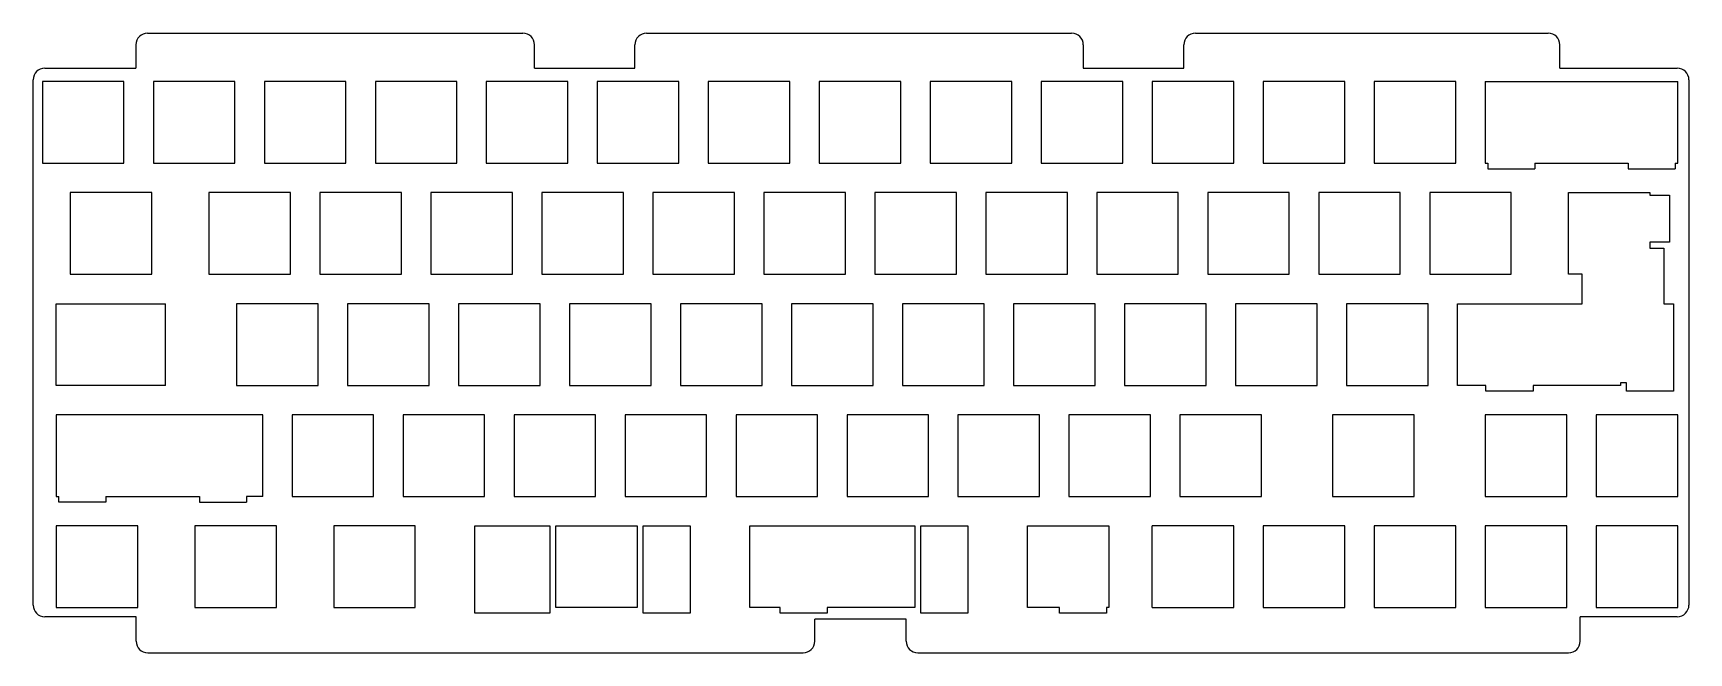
# Model space of a CAD drawing. Header units: millimetres. Extents: x -142 to 142, y -53 to 53.
import ezdxf

# ---------------------------------------------------------------- set-up
doc = ezdxf.new("R2010")
doc.units = ezdxf.units.MM
doc.layers.add('63_Univeral_PCBS', color=7, linetype='Continuous')

msp = doc.modelspace()

# ---------------------------------------------------------------- linework, layer by layer
at = {"layer": '63_Univeral_PCBS'}
for p, q in [((-122.16, 53.01), (-57.75, 53.01)), ((-36.51, 53.01), (36.45, 53.01)), ((57.7, 53.01), (118.25, 53.01)), ((-124.16, 51.01), (-124.16, 47.01)), ((-55.75, 47.01), (-55.75, 51.01)), ((-38.51, 47.01), (-38.51, 51.01)), ((38.45, 51.01), (38.45, 47.01)), ((55.7, 47.01), (55.7, 51.01)), ((120.25, 47.01), (120.25, 51.01)), ((-139.81, 47.01), (-124.16, 47.01)), ((-55.75, 47.01), (-38.51, 47.01)), ((38.45, 47.01), (55.7, 47.01)), ((120.25, 47.01), (140.4, 47.01)), ((-141.81, -45.04), (-141.81, 45.01)), ((-126.22, 44.71), (-140.22, 44.71)), ((-140.22, 44.71), (-140.22, 30.71)), ((-126.22, 30.71), (-126.22, 44.71)), ((-107.17, 44.71), (-121.17, 44.71)), ((-121.17, 44.71), (-121.17, 30.71)), ((-107.17, 30.71), (-107.17, 44.71)), ((-88.12, 44.71), (-102.12, 44.71)), ((-102.12, 44.71), (-102.12, 30.71)), ((-88.12, 30.71), (-88.12, 44.71)), ((-69.07, 44.71), (-83.07, 44.71)), ((-83.07, 44.71), (-83.07, 30.71)), ((-69.07, 30.71), (-69.07, 44.71)), ((-50.02, 44.71), (-64.02, 44.71)), ((-64.02, 44.71), (-64.02, 30.71)), ((-50.02, 30.71), (-50.02, 44.71)), ((-30.97, 44.71), (-44.97, 44.71)), ((-44.97, 44.71), (-44.97, 30.71)), ((-30.97, 30.71), (-30.97, 44.71)), ((-11.92, 44.71), (-25.92, 44.71)), ((-25.92, 44.71), (-25.92, 30.71)), ((-11.92, 30.71), (-11.92, 44.71)), ((7.13, 44.71), (-6.87, 44.71)), ((-6.87, 44.71), (-6.87, 30.71)), ((7.13, 30.71), (7.13, 44.71)), ((26.18, 44.71), (12.18, 44.71)), ((12.18, 44.71), (12.18, 30.71)), ((26.18, 30.71), (26.18, 44.71)), ((45.23, 44.71), (31.23, 44.71)), ((31.23, 44.71), (31.23, 30.71)), ((45.23, 30.71), (45.23, 44.71)), ((64.28, 44.71), (50.28, 44.71)), ((50.28, 44.71), (50.28, 30.71)), ((64.28, 30.71), (64.28, 44.71)), ((83.33, 44.71), (69.33, 44.71)), ((69.33, 44.71), (69.33, 30.71)), ((83.33, 30.71), (83.33, 44.71)), ((102.38, 44.71), (88.38, 44.71)), ((88.38, 44.71), (88.38, 30.71)), ((102.38, 30.71), (102.38, 44.71)), ((107.43, 44.71), (140.48, 44.71)), ((107.43, 44.71), (107.43, 30.71)), ((140.48, 30.71), (140.48, 44.71)), ((142.4, 45.01), (142.4, -45.04)), ((-140.22, 30.71), (-126.22, 30.71)), ((-121.17, 30.71), (-107.17, 30.71)), ((-102.12, 30.71), (-88.12, 30.71)), ((-83.07, 30.71), (-69.07, 30.71)), ((-64.02, 30.71), (-50.02, 30.71)), ((-44.97, 30.71), (-30.97, 30.71)), ((-25.92, 30.71), (-11.92, 30.71)), ((-6.87, 30.71), (7.13, 30.71)), ((12.18, 30.71), (26.18, 30.71)), ((31.23, 30.71), (45.23, 30.71)), ((50.28, 30.71), (64.28, 30.71)), ((69.33, 30.71), (83.33, 30.71)), ((88.38, 30.71), (102.38, 30.71)), ((107.43, 30.71), (107.86, 30.71)), ((107.86, 30.71), (107.86, 29.74)), ((107.86, 29.74), (115.93, 29.74)), ((115.93, 30.71), (115.93, 29.74)), ((115.93, 30.71), (131.98, 30.71)), ((131.98, 30.71), (131.98, 29.74)), ((131.98, 29.74), (140.06, 29.74)), ((140.06, 30.71), (140.06, 29.74)), ((140.06, 30.71), (140.48, 30.71)), ((-121.46, 25.66), (-135.46, 25.66)), ((-135.46, 25.66), (-135.46, 11.66)), ((-121.46, 11.66), (-121.46, 25.66)), ((-97.64, 25.66), (-111.64, 25.66)), ((-111.64, 25.66), (-111.64, 11.66)), ((-97.64, 11.66), (-97.64, 25.66)), ((-78.59, 25.66), (-92.59, 25.66)), ((-92.59, 25.66), (-92.59, 11.66)), ((-78.59, 11.66), (-78.59, 25.66)), ((-59.54, 25.66), (-73.54, 25.66)), ((-73.54, 25.66), (-73.54, 11.66)), ((-59.54, 11.66), (-59.54, 25.66)), ((-40.49, 25.66), (-54.49, 25.66)), ((-54.49, 25.66), (-54.49, 11.66)), ((-40.49, 11.66), (-40.49, 25.66)), ((-21.44, 25.66), (-35.44, 25.66)), ((-35.44, 25.66), (-35.44, 11.66)), ((-21.44, 11.66), (-21.44, 25.66)), ((-2.39, 25.66), (-16.39, 25.66)), ((-16.39, 25.66), (-16.39, 11.66)), ((-2.39, 11.66), (-2.39, 25.66)), ((16.66, 25.66), (2.66, 25.66)), ((2.66, 25.66), (2.66, 11.66)), ((16.66, 11.66), (16.66, 25.66)), ((35.71, 25.66), (21.71, 25.66)), ((21.71, 25.66), (21.71, 11.66)), ((35.71, 11.66), (35.71, 25.66)), ((54.76, 25.66), (40.76, 25.66)), ((40.76, 25.66), (40.76, 11.66)), ((54.76, 11.66), (54.76, 25.66)), ((73.81, 25.66), (59.81, 25.66)), ((59.81, 25.66), (59.81, 11.66)), ((73.81, 11.66), (73.81, 25.66)), ((92.86, 25.66), (78.86, 25.66)), ((78.86, 25.66), (78.86, 11.66)), ((92.86, 11.66), (92.86, 25.66)), ((111.91, 25.66), (97.91, 25.66)), ((97.91, 25.66), (97.91, 11.66)), ((111.91, 11.66), (111.91, 25.66)), ((121.72, 25.66), (135.72, 25.66)), ((121.72, 11.66), (121.72, 25.66)), ((135.72, 25.66), (135.72, 25.24)), ((135.72, 25.24), (139.07, 25.24)), ((139.07, 25.24), (139.07, 17.16)), ((135.72, 17.16), (135.72, 16.14)), ((139.07, 17.16), (135.72, 17.16)), ((135.72, 16.14), (138.1, 16.14)), ((138.1, 16.14), (138.1, 6.61)), ((-135.46, 11.66), (-121.46, 11.66)), ((-111.64, 11.66), (-97.64, 11.66)), ((-92.59, 11.66), (-78.59, 11.66)), ((-73.54, 11.66), (-59.54, 11.66)), ((-54.49, 11.66), (-40.49, 11.66)), ((-35.44, 11.66), (-21.44, 11.66)), ((-16.39, 11.66), (-2.39, 11.66)), ((2.66, 11.66), (16.66, 11.66)), ((21.71, 11.66), (35.71, 11.66)), ((40.76, 11.66), (54.76, 11.66)), ((59.81, 11.66), (73.81, 11.66)), ((78.86, 11.66), (92.86, 11.66)), ((97.91, 11.66), (111.91, 11.66)), ((124.1, 11.66), (121.72, 11.66)), ((124.1, 6.61), (124.1, 11.66)), ((-137.84, 6.61), (-119.08, 6.61)), ((-137.84, -7.39), (-137.84, 6.61)), ((-119.08, -7.39), (-119.08, 6.61)), ((-92.88, 6.61), (-106.88, 6.61)), ((-106.88, 6.61), (-106.88, -7.39)), ((-92.88, -7.39), (-92.88, 6.61)), ((-73.83, 6.61), (-87.83, 6.61)), ((-87.83, 6.61), (-87.83, -7.39)), ((-73.83, -7.39), (-73.83, 6.61)), ((-54.78, 6.61), (-68.78, 6.61)), ((-68.78, 6.61), (-68.78, -7.39)), ((-54.78, -7.39), (-54.78, 6.61)), ((-35.73, 6.61), (-49.73, 6.61)), ((-49.73, 6.61), (-49.73, -7.39)), ((-35.73, -7.39), (-35.73, 6.61)), ((-30.68, 6.61), (-30.68, -7.39)), ((-16.68, 6.61), (-30.68, 6.61)), ((-16.68, -7.39), (-16.68, 6.61)), ((2.37, 6.61), (-11.63, 6.61)), ((-11.63, 6.61), (-11.63, -7.39)), ((2.37, -7.39), (2.37, 6.61)), ((21.42, 6.61), (7.42, 6.61)), ((7.42, 6.61), (7.42, -7.39)), ((21.42, -7.39), (21.42, 6.61)), ((40.47, 6.61), (26.47, 6.61)), ((26.47, 6.61), (26.47, -7.39)), ((40.47, -7.39), (40.47, 6.61)), ((59.52, 6.61), (45.52, 6.61)), ((45.52, 6.61), (45.52, -7.39)), ((59.52, -7.39), (59.52, 6.61)), ((78.57, 6.61), (64.57, 6.61)), ((64.57, 6.61), (64.57, -7.39)), ((78.57, -7.39), (78.57, 6.61)), ((97.62, 6.61), (83.62, 6.61)), ((83.62, 6.61), (83.62, -7.39)), ((97.62, -7.39), (97.62, 6.61)), ((102.67, 6.61), (124.1, 6.61)), ((102.67, -7.39), (102.67, 6.61)), ((138.1, 6.61), (139.77, 6.61)), ((139.77, 6.61), (139.77, -8.36)), ((-119.08, -7.39), (-137.84, -7.39)), ((-106.88, -7.39), (-92.88, -7.39)), ((-87.83, -7.39), (-73.83, -7.39)), ((-68.78, -7.39), (-54.78, -7.39)), ((-49.73, -7.39), (-35.73, -7.39)), ((-30.68, -7.39), (-16.68, -7.39)), ((-11.63, -7.39), (2.37, -7.39)), ((7.42, -7.39), (21.42, -7.39)), ((26.47, -7.39), (40.47, -7.39)), ((45.52, -7.39), (59.52, -7.39)), ((64.57, -7.39), (78.57, -7.39)), ((83.62, -7.39), (97.62, -7.39)), ((107.57, -7.39), (102.67, -7.39)), ((107.57, -8.36), (107.57, -7.39)), ((115.64, -8.36), (107.57, -8.36)), ((115.64, -7.39), (115.64, -8.36)), ((130.67, -7.39), (115.64, -7.39)), ((130.67, -6.96), (130.67, -7.39)), ((131.69, -6.96), (130.67, -6.96)), ((131.69, -8.36), (131.69, -6.96)), ((139.77, -8.36), (131.69, -8.36)), ((-137.84, -12.44), (-137.84, -26.44)), ((-102.41, -12.44), (-137.84, -12.44)), ((-102.41, -26.44), (-102.41, -12.44)), ((-83.36, -12.44), (-97.36, -12.44)), ((-97.36, -12.44), (-97.36, -26.44)), ((-83.36, -26.44), (-83.36, -12.44)), ((-64.31, -12.44), (-78.31, -12.44)), ((-78.31, -12.44), (-78.31, -26.44)), ((-64.31, -26.44), (-64.31, -12.44)), ((-45.26, -12.44), (-59.26, -12.44)), ((-59.26, -12.44), (-59.26, -26.44)), ((-45.26, -26.44), (-45.26, -12.44)), ((-26.21, -12.44), (-40.21, -12.44)), ((-40.21, -12.44), (-40.21, -26.44)), ((-26.21, -26.44), (-26.21, -12.44)), ((-7.16, -12.44), (-21.16, -12.44)), ((-21.16, -12.44), (-21.16, -26.44)), ((-7.16, -26.44), (-7.16, -12.44)), ((11.89, -12.44), (-2.11, -12.44)), ((-2.11, -12.44), (-2.11, -26.44)), ((11.89, -26.44), (11.89, -12.44)), ((30.94, -12.44), (16.94, -12.44)), ((16.94, -12.44), (16.94, -26.44)), ((30.94, -26.44), (30.94, -12.44)), ((49.99, -12.44), (35.99, -12.44)), ((35.99, -12.44), (35.99, -26.44)), ((49.99, -26.44), (49.99, -12.44)), ((69.04, -12.44), (55.04, -12.44)), ((55.04, -12.44), (55.04, -26.44)), ((69.04, -26.44), (69.04, -12.44)), ((95.24, -12.44), (81.24, -12.44)), ((81.24, -12.44), (81.24, -26.44)), ((95.24, -26.44), (95.24, -12.44)), ((121.43, -12.44), (107.43, -12.44)), ((107.43, -12.44), (107.43, -26.44)), ((121.43, -26.44), (121.43, -12.44)), ((140.48, -12.44), (126.48, -12.44)), ((126.48, -12.44), (126.48, -26.44)), ((140.48, -26.44), (140.48, -12.44)), ((-137.84, -26.44), (-137.41, -26.44)), ((-137.41, -27.41), (-137.41, -26.44)), ((-129.34, -27.41), (-137.41, -27.41)), ((-129.34, -26.44), (-129.34, -27.41)), ((-129.34, -26.44), (-113.27, -26.44)), ((-113.27, -26.44), (-113.27, -27.41)), ((-113.27, -27.41), (-105.21, -27.41)), ((-105.21, -26.44), (-105.21, -27.41)), ((-102.41, -26.44), (-105.21, -26.44)), ((-97.36, -26.44), (-83.36, -26.44)), ((-78.31, -26.44), (-64.31, -26.44)), ((-59.26, -26.44), (-45.26, -26.44)), ((-40.21, -26.44), (-26.21, -26.44)), ((-21.16, -26.44), (-7.16, -26.44)), ((-2.11, -26.44), (11.89, -26.44)), ((16.94, -26.44), (30.94, -26.44)), ((35.99, -26.44), (49.99, -26.44)), ((55.04, -26.44), (69.04, -26.44)), ((81.24, -26.44), (95.24, -26.44)), ((107.43, -26.44), (121.43, -26.44)), ((126.48, -26.44), (140.48, -26.44)), ((-123.84, -31.49), (-137.84, -31.49)), ((-137.84, -31.49), (-137.84, -45.49)), ((-123.84, -45.49), (-123.84, -31.49)), ((-100.03, -31.49), (-114.03, -31.49)), ((-114.03, -31.49), (-114.03, -45.49)), ((-100.03, -45.49), (-100.03, -31.49)), ((-76.21, -31.49), (-90.21, -31.49)), ((-90.21, -31.49), (-90.21, -45.49)), ((-76.21, -45.49), (-76.21, -31.49)), ((-65.98, -31.49), (-53.14, -31.49)), ((-65.98, -46.46), (-65.98, -31.49)), ((-53.14, -31.49), (-53.14, -46.46)), ((-52.11, -31.49), (-38.11, -31.49)), ((-52.11, -45.49), (-52.11, -31.49)), ((-38.11, -31.49), (-38.11, -45.49)), ((-37.09, -31.49), (-29.01, -31.49)), ((-37.09, -46.46), (-37.09, -31.49)), ((-29.01, -31.49), (-29.01, -46.46)), ((-18.78, -31.49), (9.51, -31.49)), ((-18.78, -45.49), (-18.78, -31.49)), ((9.51, -31.49), (9.51, -45.49)), ((10.54, -31.49), (18.61, -31.49)), ((10.54, -46.46), (10.54, -31.49)), ((18.61, -31.49), (18.61, -46.46)), ((28.85, -31.49), (42.85, -31.49)), ((28.85, -45.49), (28.85, -31.49)), ((42.85, -31.49), (42.85, -45.49)), ((50.28, -45.49), (50.28, -31.49)), ((64.28, -31.49), (50.28, -31.49)), ((64.28, -45.49), (64.28, -31.49)), ((83.33, -31.49), (69.33, -31.49)), ((69.33, -31.49), (69.33, -45.49)), ((83.33, -45.49), (83.33, -31.49)), ((102.38, -31.49), (88.38, -31.49)), ((88.38, -31.49), (88.38, -45.49)), ((102.38, -45.49), (102.38, -31.49)), ((121.43, -31.49), (107.43, -31.49)), ((107.43, -31.49), (107.43, -45.49)), ((121.43, -45.49), (121.43, -31.49)), ((140.48, -31.49), (126.48, -31.49)), ((126.48, -31.49), (126.48, -45.49)), ((140.48, -45.49), (140.48, -31.49)), ((-124.13, -47.04), (-139.81, -47.04)), ((-137.84, -45.49), (-123.84, -45.49)), ((-124.13, -51.24), (-124.13, -47.04)), ((-114.03, -45.49), (-100.03, -45.49)), ((-90.21, -45.49), (-76.21, -45.49)), ((-53.14, -46.46), (-65.98, -46.46)), ((-38.11, -45.49), (-52.11, -45.49)), ((-29.01, -46.46), (-37.09, -46.46)), ((-13.59, -45.49), (-18.78, -45.49)), ((-13.59, -46.46), (-13.59, -45.49)), ((-5.51, -46.46), (-13.59, -46.46)), ((8.05, -47.44), (-7.65, -47.44)), ((-7.65, -51.24), (-7.65, -47.44)), ((9.51, -45.49), (-5.51, -45.49)), ((-5.51, -45.49), (-5.51, -46.46)), ((8.05, -51.24), (8.05, -47.44)), ((18.61, -46.46), (10.54, -46.46)), ((34.35, -45.49), (28.85, -45.49)), ((34.35, -46.46), (34.35, -45.49)), ((42.42, -46.46), (34.35, -46.46)), ((42.85, -45.49), (42.42, -45.49)), ((42.42, -45.49), (42.42, -46.46)), ((50.28, -45.49), (64.28, -45.49)), ((69.33, -45.49), (83.33, -45.49)), ((88.38, -45.49), (102.38, -45.49)), ((107.43, -45.49), (121.43, -45.49)), ((140.4, -47.04), (123.73, -47.04)), ((123.73, -51.24), (123.73, -47.04)), ((126.48, -45.49), (140.48, -45.49)), ((-122.13, -53.24), (-9.65, -53.24)), ((10.05, -53.24), (121.73, -53.24))]:
    msp.add_line(p, q, dxfattribs=at)
for centre, start, end in [((-122.16, 51.01), 90, 180), ((-57.75, 51.01), 0, 90), ((-36.51, 51.01), 90, 180), ((36.45, 51.01), 0, 90), ((57.7, 51.01), 90, 180), ((118.25, 51.01), 0, 90), ((-139.81, 45.01), 90, 180), ((140.4, 45.01), 0, 90), ((-139.81, -45.04), 180, 270), ((140.4, -45.04), 270, 0), ((-122.13, -51.24), 180, 270), ((-9.65, -51.24), 270, 360), ((10.05, -51.24), 180, 270), ((121.73, -51.24), 270, 0)]:
    msp.add_arc(centre, 2, start, end, dxfattribs=at)

doc.saveas('drawing.dxf')
